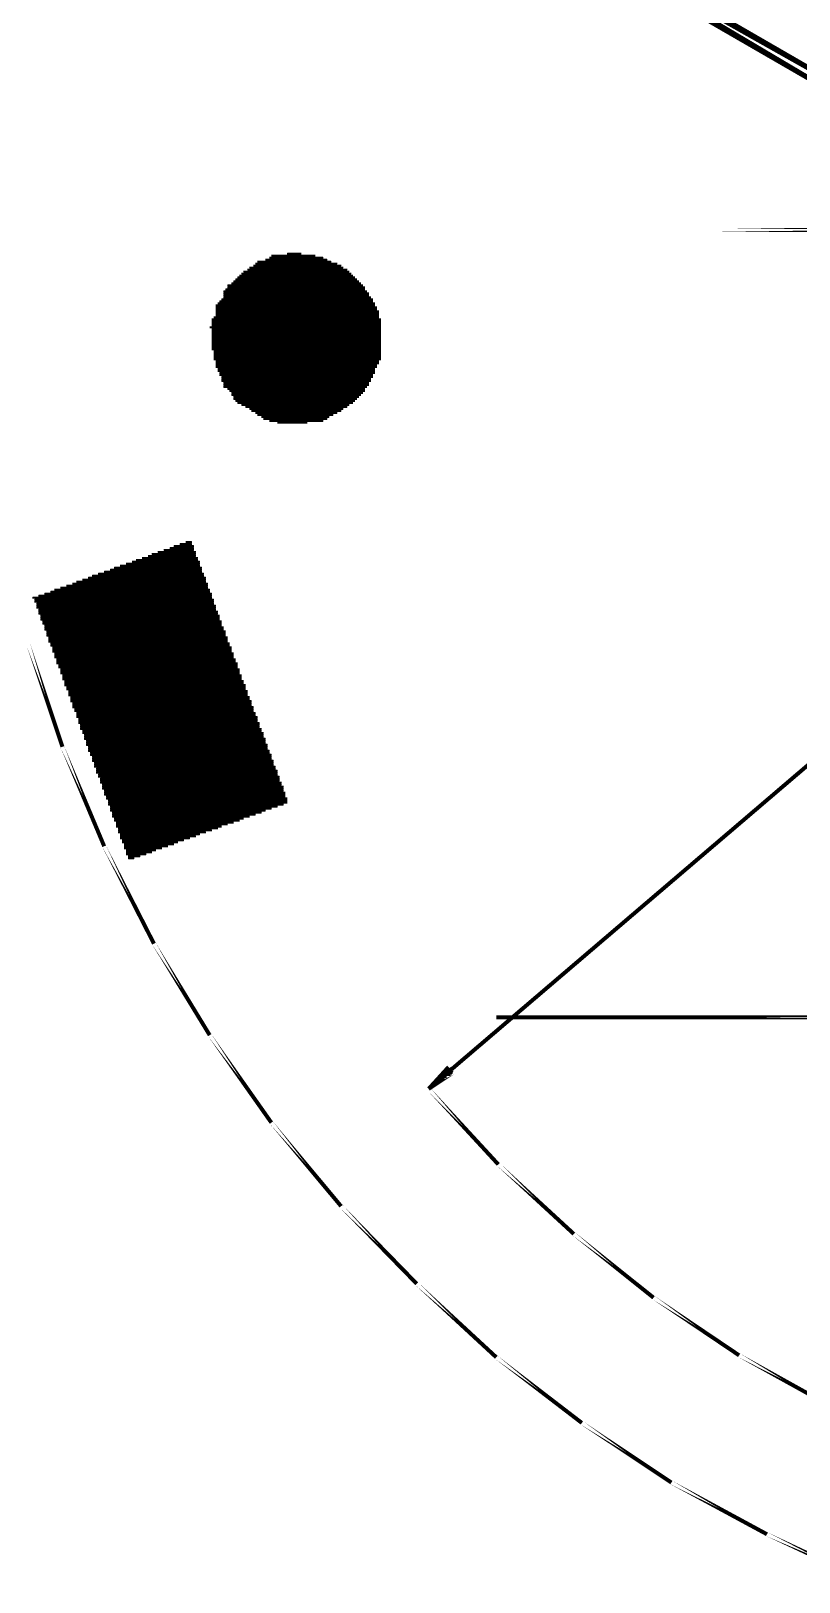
# Model space of a CAD drawing. Extents: x 0 to 359, y 1 to 652.
# Drawn here: x 47.8 to 80.4, y 98.4 to 164.4 of the extents above; entities that cross this region are included whole.
import ezdxf

# ---------------------------------------------------------------- set-up
doc = ezdxf.new("R2010")
doc.units = 0
doc.layers.add('C00-00-00-BLACK', color=7, linetype='CONTINUOUS')
doc.layers.add('CFF-FF-FF-WHITE', color=7, linetype='CONTINUOUS')

msp = doc.modelspace()

# ---------------------------------------------------------------- linework, layer by layer
at = {"layer": 'C00-00-00-BLACK'}
for points, const_width in [([(150.199, 192.447), (64.685, 119.379), (150.199, 192.447)], 0.1693), ([(97.9593, 152.739), (51.985, 179.324), (97.9593, 152.739)], 0.5927), ([(77.046, 155.955), (88.9, 155.955), (77.046, 155.955)], 0.1693), ([(47.6677, 138.261), (49.1063, 133.943), (47.6677, 138.261)], 0.1693), ([(49.1063, 133.943), (50.884, 129.709), (49.1063, 133.943)], 0.1693), ([(50.884, 129.709), (53.0006, 125.561), (50.884, 129.709)], 0.1693), ([(53.0006, 125.561), (55.3724, 121.666), (53.0006, 125.561)], 0.1693), ([(89.323, 122.428), (67.564, 122.428), (89.323, 122.428)], 0.1693), ([(55.3724, 121.666), (57.996, 117.941), (55.3724, 121.666)], 0.1693), ([(64.685, 119.379), (65.5327, 120.311), (64.685, 119.379)], 0.1693), ([(65.5327, 120.311), (65.5327, 120.142), (65.5327, 120.311)], 0.1693), ([(65.5327, 120.142), (65.7006, 120.057), (65.5327, 120.142)], 0.1693), ([(65.7006, 120.057), (64.685, 119.379), (65.7006, 120.057)], 0.1693), ([(64.685, 119.379), (67.6494, 116.163), (64.685, 119.379)], 0.1693), ([(64.7707, 119.465), (64.8547, 119.465), (64.7707, 119.465)], 0.0931), ([(57.996, 117.941), (60.9604, 114.384), (57.996, 117.941)], 0.1693), ([(67.6494, 116.163), (70.8656, 113.199), (67.6494, 116.163)], 0.1693), ([(60.9604, 114.384), (64.178, 111.082), (60.9604, 114.384)], 0.1693), ([(70.8656, 113.199), (74.2527, 110.49), (70.8656, 113.199)], 0.1693), ([(64.178, 111.082), (67.564, 107.95), (64.178, 111.082)], 0.1693), ([(74.2527, 110.49), (77.8937, 108.034), (74.2527, 110.49)], 0.1693), ([(67.564, 107.95), (71.2047, 105.155), (67.564, 107.95)], 0.1693), ([(77.8937, 108.034), (81.704, 105.917), (77.8937, 108.034)], 0.1693), ([(71.2047, 105.155), (75.015, 102.616), (71.2047, 105.155)], 0.1693), ([(75.015, 102.616), (79.0787, 100.415), (75.015, 102.616)], 0.1693), ([(79.0787, 100.415), (83.228, 98.4677), (79.0787, 100.415)], 0.1693)]:
    msp.add_lwpolyline(points, close=True, dxfattribs=dict(at, const_width=const_width))
at = {"layer": 'C00-00-00-BLACK', "const_width": 0.0931}
for points in [[(64.8547, 119.549), (64.9386, 119.549)], [(64.9386, 119.634), (65.1083, 119.634)], [(65.024, 119.718), (65.1937, 119.718)], [(65.1083, 119.804), (65.363, 119.804)], [(65.1937, 119.888), (65.4473, 119.888)], [(65.2776, 119.972), (65.6167, 119.972)], [(65.363, 120.057), (65.7006, 120.057)], [(65.4473, 120.142), (65.5327, 120.142)]]:
    msp.add_lwpolyline(points, dxfattribs=at)
at = {"layer": 'C00-00-00-BLACK'}
for points in [[(64.8547, 119.549), (64.9386, 119.549)], [(64.9386, 119.634), (65.1083, 119.634)], [(65.024, 119.718), (65.1937, 119.718)], [(65.1083, 119.804), (65.363, 119.804)], [(65.1937, 119.888), (65.4473, 119.888)], [(65.2776, 119.972), (65.6167, 119.972)], [(65.363, 120.057), (65.7006, 120.057)], [(65.4473, 120.142), (65.5327, 120.142)], [(64.7707, 119.465), (64.8547, 119.465), (64.7707, 119.465)]]:
    msp.add_lwpolyline(points, close=True, dxfattribs=at)
at = {"layer": 'CFF-FF-FF-WHITE', "const_width": 0.0931}
for points in [[(57.3193, 154.517), (60.7907, 154.517)], [(57.4036, 154.601), (60.5374, 154.601)], [(57.7427, 154.686), (60.3677, 154.686)], [(57.912, 154.77), (60.1984, 154.77)], [(57.996, 154.856), (59.8593, 154.856)], [(58.674, 154.94), (59.2667, 154.94)], [(56.472, 153.839), (61.637, 153.839)], [(56.5573, 153.924), (61.5527, 153.924)], [(56.6416, 154.008), (61.4673, 154.008)], [(56.727, 154.094), (61.3833, 154.094)], [(56.811, 154.178), (61.2994, 154.178)], [(56.9807, 154.263), (61.214, 154.263)], [(57.066, 154.347), (61.0443, 154.347)], [(57.234, 154.433), (60.9604, 154.433)], [(55.965, 153.332), (62.0614, 153.332)], [(55.965, 153.246), (62.1453, 153.246)], [(56.049, 153.416), (61.976, 153.416)], [(56.1344, 153.585), (61.8917, 153.585)], [(56.1344, 153.501), (61.976, 153.501)], [(56.304, 153.671), (61.8063, 153.671)], [(56.388, 153.755), (61.7224, 153.755)], [(55.626, 152.739), (62.399, 152.739)], [(55.626, 152.654), (62.4844, 152.654)], [(55.626, 152.569), (62.4844, 152.569)], [(55.7114, 152.823), (62.399, 152.823)], [(55.7953, 152.908), (62.315, 152.908)], [(55.8793, 152.993), (62.315, 152.993)], [(55.965, 153.162), (62.1453, 153.162)], [(55.965, 153.078), (62.2293, 153.078)], [(55.4563, 152.146), (62.654, 152.146)], [(55.4563, 152.061), (62.654, 152.061)], [(55.4563, 151.977), (62.654, 151.977)], [(55.4563, 151.892), (62.654, 151.892)], [(55.5417, 152.231), (62.5683, 152.231)], [(55.626, 152.484), (62.5683, 152.484)], [(55.626, 152.4), (62.5683, 152.4)], [(55.626, 152.316), (62.5683, 152.316)], [(55.3724, 151.807), (62.654, 151.807)], [(55.4563, 151.722), (62.654, 151.722)], [(55.4563, 151.638), (62.654, 151.638)], [(55.4563, 151.554), (62.654, 151.554)], [(55.4563, 151.468), (62.654, 151.468)], [(55.4563, 151.384), (62.654, 151.384)], [(55.4563, 151.299), (62.654, 151.299)], [(55.4563, 151.215), (62.654, 151.215)], [(55.4563, 151.129), (62.654, 151.129)], [(55.4563, 151.045), (62.654, 151.045)], [(55.4563, 150.961), (62.654, 150.961)], [(55.4563, 150.876), (62.654, 150.876)], [(55.5417, 150.792), (62.654, 150.792)], [(55.5417, 150.706), (62.654, 150.706)], [(55.5417, 150.622), (62.654, 150.622)], [(55.5417, 150.537), (62.654, 150.537)], [(55.5417, 150.453), (62.654, 150.453)], [(55.626, 150.367), (62.5683, 150.367)], [(55.626, 150.283), (62.5683, 150.283)], [(55.626, 150.199), (62.4844, 150.199)], [(55.626, 150.114), (62.4844, 150.114)], [(55.7114, 150.03), (62.399, 150.03)], [(55.7114, 149.944), (62.399, 149.944)], [(55.7953, 149.86), (62.399, 149.86)], [(55.7953, 149.775), (62.315, 149.775)], [(55.8793, 149.691), (62.315, 149.691)], [(55.8793, 149.605), (62.2293, 149.605)], [(55.8793, 149.521), (62.2293, 149.521)], [(55.965, 149.437), (62.1453, 149.437)], [(55.965, 149.352), (62.1453, 149.352)], [(55.965, 149.268), (62.0614, 149.268)], [(56.1344, 149.182), (61.976, 149.182)], [(56.2183, 149.098), (61.976, 149.098)], [(56.304, 149.013), (61.8917, 149.013)], [(56.304, 148.929), (61.8063, 148.929)], [(56.388, 148.845), (61.7224, 148.845)], [(56.388, 148.759), (61.637, 148.759)], [(56.472, 148.675), (61.5527, 148.675)], [(56.5573, 148.59), (61.4673, 148.59)], [(56.727, 148.506), (61.2994, 148.506)], [(56.8964, 148.42), (61.214, 148.42)], [(57.066, 148.336), (61.0443, 148.336)], [(57.15, 148.251), (60.9604, 148.251)], [(57.3193, 148.167), (60.7907, 148.167)], [(57.4036, 148.083), (60.6213, 148.083)], [(57.573, 147.997), (60.4516, 147.997)], [(57.6584, 147.913), (60.3677, 147.913)], [(57.912, 147.828), (60.1984, 147.828)], [(54.3553, 142.663), (54.6104, 142.663)], [(52.4937, 141.986), (54.864, 141.986)], [(52.7473, 142.07), (54.7797, 142.07)], [(52.9167, 142.156), (54.7797, 142.156)], [(53.1703, 142.24), (54.7797, 142.24)], [(53.425, 142.325), (54.6943, 142.325)], [(53.6787, 142.409), (54.6943, 142.409)], [(53.8484, 142.495), (54.6943, 142.495)], [(54.1016, 142.579), (54.6104, 142.579)], [(50.6307, 141.308), (55.1173, 141.308)], [(50.884, 141.394), (55.0333, 141.394)], [(51.139, 141.478), (55.0333, 141.478)], [(51.3084, 141.563), (55.0333, 141.563)], [(51.562, 141.647), (54.9494, 141.647)], [(51.8156, 141.733), (54.9494, 141.733)], [(52.0707, 141.817), (54.9494, 141.817)], [(52.2386, 141.901), (54.864, 141.901)], [(48.7673, 140.632), (55.3724, 140.632)], [(49.0224, 140.716), (55.287, 140.716)], [(49.276, 140.801), (55.287, 140.801)], [(49.5293, 140.885), (55.287, 140.885)], [(49.699, 140.971), (55.2027, 140.971)], [(49.954, 141.055), (55.2027, 141.055)], [(50.2073, 141.139), (55.2027, 141.139)], [(50.377, 141.224), (55.1173, 141.224)], [(47.8374, 140.293), (55.4563, 140.293)], [(47.9213, 140.208), (55.5417, 140.208)], [(47.9213, 140.123), (55.5417, 140.123)], [(48.0053, 140.039), (55.5417, 140.039)], [(48.0907, 140.378), (55.4563, 140.378)], [(48.3443, 140.462), (55.4563, 140.462)], [(48.5994, 140.546), (55.3724, 140.546)], [(48.0053, 139.954), (55.626, 139.954)], [(48.0053, 139.869), (55.626, 139.869)], [(48.0907, 139.784), (55.626, 139.784)], [(48.0907, 139.7), (55.7114, 139.7)], [(48.0907, 139.616), (55.7114, 139.616)], [(48.175, 139.531), (55.7953, 139.531)], [(48.175, 139.446), (55.7953, 139.446)], [(48.175, 139.361), (55.7953, 139.361)], [(48.2604, 139.277), (55.8793, 139.277)], [(48.2604, 139.192), (55.8793, 139.192)], [(48.3443, 139.107), (55.8793, 139.107)], [(48.3443, 139.022), (55.965, 139.022)], [(48.3443, 138.938), (55.965, 138.938)], [(48.4297, 138.854), (56.049, 138.854)], [(48.4297, 138.768), (56.049, 138.768)], [(48.4297, 138.684), (56.049, 138.684)], [(48.514, 138.599), (56.1344, 138.599)], [(48.514, 138.515), (56.1344, 138.515)], [(48.514, 138.429), (56.1344, 138.429)], [(48.5994, 138.345), (56.2183, 138.345)], [(48.5994, 138.261), (56.2183, 138.261)], [(48.6833, 138.176), (56.304, 138.176)], [(48.6833, 138.092), (56.304, 138.092)], [(48.6833, 138.006), (56.304, 138.006)], [(48.7673, 137.922), (56.388, 137.922)], [(48.7673, 137.837), (56.388, 137.837)], [(48.7673, 137.753), (56.388, 137.753)], [(48.8527, 137.667), (56.472, 137.667)], [(48.8527, 137.583), (56.472, 137.583)], [(48.8527, 137.499), (56.5573, 137.499)], [(48.937, 137.414), (56.5573, 137.414)], [(48.937, 137.33), (56.5573, 137.33)], [(49.0224, 137.244), (56.6416, 137.244)], [(49.0224, 137.16), (56.6416, 137.16)], [(49.0224, 137.075), (56.6416, 137.075)], [(49.1063, 136.991), (56.727, 136.991)], [(49.1063, 136.905), (56.727, 136.905)], [(49.1063, 136.821), (56.727, 136.821)], [(49.1917, 136.737), (56.811, 136.737)], [(49.1917, 136.652), (56.811, 136.652)], [(49.1917, 136.568), (56.8964, 136.568)], [(49.276, 136.482), (56.8964, 136.482)], [(49.276, 136.398), (56.8964, 136.398)], [(49.3614, 136.313), (56.9807, 136.313)], [(49.3614, 136.229), (56.9807, 136.229)], [(49.3614, 136.145), (56.9807, 136.145)], [(49.4453, 136.059), (57.066, 136.059)], [(49.4453, 135.975), (57.066, 135.975)], [(49.4453, 135.89), (57.15, 135.89)], [(49.5293, 135.806), (57.15, 135.806)], [(49.5293, 135.72), (57.15, 135.72)], [(49.5293, 135.636), (57.234, 135.636)], [(49.615, 135.551), (57.234, 135.551)], [(49.615, 135.467), (57.234, 135.467)], [(49.699, 135.383), (57.3193, 135.383)], [(49.699, 135.297), (57.3193, 135.297)], [(49.699, 135.213), (57.4036, 135.213)], [(49.7844, 135.128), (57.4036, 135.128)], [(49.7844, 135.044), (57.4036, 135.044)], [(49.7844, 134.958), (57.489, 134.958)], [(49.8683, 134.874), (57.489, 134.874)], [(49.8683, 134.789), (57.489, 134.789)], [(49.8683, 134.705), (57.573, 134.705)], [(49.954, 134.621), (57.573, 134.621)], [(49.954, 134.535), (57.6584, 134.535)], [(50.038, 134.451), (57.6584, 134.451)], [(50.038, 134.366), (57.6584, 134.366)], [(50.038, 134.282), (57.7427, 134.282)], [(50.122, 134.196), (57.7427, 134.196)], [(50.122, 134.112), (57.7427, 134.112)], [(50.122, 134.028), (57.828, 134.028)], [(50.2073, 133.943), (57.828, 133.943)], [(50.2073, 133.858), (57.828, 133.858)], [(50.2073, 133.773), (57.912, 133.773)], [(50.2916, 133.689), (57.912, 133.689)], [(50.2916, 133.604), (57.996, 133.604)], [(50.377, 133.519), (57.996, 133.519)], [(50.377, 133.434), (57.996, 133.434)], [(50.377, 133.35), (58.0817, 133.35)], [(50.461, 133.266), (58.0817, 133.266)], [(50.461, 133.181), (58.0817, 133.181)], [(50.461, 133.096), (58.1656, 133.096)], [(50.5464, 133.011), (58.1656, 133.011)], [(50.5464, 132.927), (58.251, 132.927)], [(50.5464, 132.842), (58.251, 132.842)], [(50.6307, 132.757), (58.251, 132.757)], [(50.6307, 132.672), (58.335, 132.672)], [(50.716, 132.588), (58.335, 132.588)], [(50.716, 132.504), (58.335, 132.504)], [(50.716, 132.418), (58.4207, 132.418)], [(50.8, 132.334), (58.4207, 132.334)], [(50.8, 132.249), (58.5047, 132.249)], [(50.8, 132.165), (58.5047, 132.165)], [(50.884, 132.079), (58.5047, 132.079)], [(50.884, 131.995), (58.5886, 131.995)], [(50.884, 131.911), (58.5886, 131.911)], [(50.9693, 131.826), (58.5886, 131.826)], [(50.9693, 131.742), (58.674, 131.742)], [(51.0536, 131.656), (58.674, 131.656)], [(51.0536, 131.572), (58.674, 131.572)], [(51.0536, 131.487), (58.5047, 131.487)], [(51.139, 131.403), (58.251, 131.403)], [(51.139, 131.317), (57.996, 131.317)], [(51.139, 131.233), (57.7427, 131.233)], [(51.223, 131.149), (57.573, 131.149)], [(51.223, 131.064), (57.3193, 131.064)], [(51.223, 130.98), (57.066, 130.98)], [(51.3084, 130.894), (56.811, 130.894)], [(51.3084, 130.81), (56.6416, 130.81)], [(51.3927, 130.725), (56.388, 130.725)], [(51.3927, 130.641), (56.1344, 130.641)], [(51.3927, 130.555), (55.8793, 130.555)], [(51.478, 130.471), (55.7114, 130.471)], [(51.478, 130.387), (55.4563, 130.387)], [(51.478, 130.302), (55.2027, 130.302)], [(51.562, 130.218), (54.9494, 130.218)], [(51.562, 130.132), (54.7797, 130.132)], [(51.562, 130.048), (54.525, 130.048)], [(51.646, 129.963), (54.2713, 129.963)], [(51.646, 129.879), (54.0177, 129.879)], [(51.7317, 129.795), (53.8484, 129.795)], [(51.7317, 129.709), (53.5947, 129.709)], [(51.7317, 129.625), (53.3396, 129.625)], [(51.8156, 129.54), (53.086, 129.54)], [(51.8156, 129.456), (52.9167, 129.456)], [(51.8156, 129.37), (52.663, 129.37)], [(51.901, 129.286), (52.4083, 129.286)]]:
    msp.add_lwpolyline(points, dxfattribs=at)
at = {"layer": 'CFF-FF-FF-WHITE'}
for points in [[(57.4036, 154.601), (60.5374, 154.601)], [(57.7427, 154.686), (60.3677, 154.686)], [(57.912, 154.77), (60.1984, 154.77)], [(57.996, 154.856), (59.8593, 154.856)], [(58.674, 154.94), (59.2667, 154.94)], [(56.5573, 153.924), (61.5527, 153.924)], [(56.6416, 154.008), (61.4673, 154.008)], [(56.727, 154.094), (61.3833, 154.094)], [(56.811, 154.178), (61.2994, 154.178)], [(56.9807, 154.263), (61.214, 154.263)], [(57.066, 154.347), (61.0443, 154.347)], [(57.234, 154.433), (60.9604, 154.433)], [(57.3193, 154.517), (60.7907, 154.517)], [(55.965, 153.332), (62.0614, 153.332)], [(55.965, 153.246), (62.1453, 153.246)], [(56.049, 153.416), (61.976, 153.416)], [(56.1344, 153.585), (61.8917, 153.585)], [(56.1344, 153.501), (61.976, 153.501)], [(56.304, 153.671), (61.8063, 153.671)], [(56.388, 153.755), (61.7224, 153.755)], [(56.472, 153.839), (61.637, 153.839)], [(55.626, 152.739), (62.399, 152.739)], [(55.626, 152.654), (62.4844, 152.654)], [(55.626, 152.569), (62.4844, 152.569)], [(55.7114, 152.823), (62.399, 152.823)], [(55.7953, 152.908), (62.315, 152.908)], [(55.8793, 152.993), (62.315, 152.993)], [(55.965, 153.162), (62.1453, 153.162)], [(55.965, 153.078), (62.2293, 153.078)], [(55.4563, 152.146), (62.654, 152.146)], [(55.4563, 152.061), (62.654, 152.061)], [(55.4563, 151.977), (62.654, 151.977)], [(55.4563, 151.892), (62.654, 151.892)], [(55.5417, 152.231), (62.5683, 152.231)], [(55.626, 152.484), (62.5683, 152.484)], [(55.626, 152.4), (62.5683, 152.4)], [(55.626, 152.316), (62.5683, 152.316)], [(55.3724, 151.807), (62.654, 151.807)], [(55.4563, 151.722), (62.654, 151.722)], [(55.4563, 151.638), (62.654, 151.638)], [(55.4563, 151.554), (62.654, 151.554)], [(55.4563, 151.468), (62.654, 151.468)], [(55.4563, 151.384), (62.654, 151.384)], [(55.4563, 151.299), (62.654, 151.299)], [(55.4563, 151.215), (62.654, 151.215)], [(55.4563, 151.129), (62.654, 151.129)], [(55.4563, 151.045), (62.654, 151.045)], [(55.4563, 150.961), (62.654, 150.961)], [(55.4563, 150.876), (62.654, 150.876)], [(55.5417, 150.792), (62.654, 150.792)], [(55.5417, 150.706), (62.654, 150.706)], [(55.5417, 150.622), (62.654, 150.622)], [(55.5417, 150.537), (62.654, 150.537)], [(55.5417, 150.453), (62.654, 150.453)], [(55.626, 150.367), (62.5683, 150.367)], [(55.626, 150.283), (62.5683, 150.283)], [(55.626, 150.199), (62.4844, 150.199)], [(55.626, 150.114), (62.4844, 150.114)], [(55.7114, 150.03), (62.399, 150.03)], [(55.7114, 149.944), (62.399, 149.944)], [(55.7953, 149.86), (62.399, 149.86)], [(55.7953, 149.775), (62.315, 149.775)], [(55.8793, 149.691), (62.315, 149.691)], [(55.8793, 149.605), (62.2293, 149.605)], [(55.8793, 149.521), (62.2293, 149.521)], [(55.965, 149.437), (62.1453, 149.437)], [(55.965, 149.352), (62.1453, 149.352)], [(55.965, 149.268), (62.0614, 149.268)], [(56.1344, 149.182), (61.976, 149.182)], [(56.2183, 149.098), (61.976, 149.098)], [(56.304, 149.013), (61.8917, 149.013)], [(56.304, 148.929), (61.8063, 148.929)], [(56.388, 148.845), (61.7224, 148.845)], [(56.388, 148.759), (61.637, 148.759)], [(56.472, 148.675), (61.5527, 148.675)], [(56.5573, 148.59), (61.4673, 148.59)], [(56.727, 148.506), (61.2994, 148.506)], [(56.8964, 148.42), (61.214, 148.42)], [(57.066, 148.336), (61.0443, 148.336)], [(57.15, 148.251), (60.9604, 148.251)], [(57.3193, 148.167), (60.7907, 148.167)], [(57.4036, 148.083), (60.6213, 148.083)], [(57.573, 147.997), (60.4516, 147.997)], [(57.6584, 147.913), (60.3677, 147.913)], [(57.912, 147.828), (60.1984, 147.828)], [(58.251, 147.744), (59.5203, 147.744), (58.251, 147.744)], [(54.3553, 142.663), (54.6104, 142.663)], [(52.4937, 141.986), (54.864, 141.986)], [(52.7473, 142.07), (54.7797, 142.07)], [(52.9167, 142.156), (54.7797, 142.156)], [(53.1703, 142.24), (54.7797, 142.24)], [(53.425, 142.325), (54.6943, 142.325)], [(53.6787, 142.409), (54.6943, 142.409)], [(53.8484, 142.495), (54.6943, 142.495)], [(54.1016, 142.579), (54.6104, 142.579)], [(50.884, 141.394), (55.0333, 141.394)], [(51.139, 141.478), (55.0333, 141.478)], [(51.3084, 141.563), (55.0333, 141.563)], [(51.562, 141.647), (54.9494, 141.647)], [(51.8156, 141.733), (54.9494, 141.733)], [(52.0707, 141.817), (54.9494, 141.817)], [(52.2386, 141.901), (54.864, 141.901)], [(49.0224, 140.716), (55.287, 140.716)], [(49.276, 140.801), (55.287, 140.801)], [(49.5293, 140.885), (55.287, 140.885)], [(49.699, 140.971), (55.2027, 140.971)], [(49.954, 141.055), (55.2027, 141.055)], [(50.2073, 141.139), (55.2027, 141.139)], [(50.377, 141.224), (55.1173, 141.224)], [(50.6307, 141.308), (55.1173, 141.308)], [(47.8374, 140.293), (55.4563, 140.293)], [(47.9213, 140.208), (55.5417, 140.208)], [(47.9213, 140.123), (55.5417, 140.123)], [(48.0053, 140.039), (55.5417, 140.039)], [(48.0907, 140.378), (55.4563, 140.378)], [(48.3443, 140.462), (55.4563, 140.462)], [(48.5994, 140.546), (55.3724, 140.546)], [(48.7673, 140.632), (55.3724, 140.632)], [(48.0053, 139.954), (55.626, 139.954)], [(48.0053, 139.869), (55.626, 139.869)], [(48.0907, 139.784), (55.626, 139.784)], [(48.0907, 139.7), (55.7114, 139.7)], [(48.0907, 139.616), (55.7114, 139.616)], [(48.175, 139.531), (55.7953, 139.531)], [(48.175, 139.446), (55.7953, 139.446)], [(48.175, 139.361), (55.7953, 139.361)], [(48.2604, 139.277), (55.8793, 139.277)], [(48.2604, 139.192), (55.8793, 139.192)], [(48.3443, 139.107), (55.8793, 139.107)], [(48.3443, 139.022), (55.965, 139.022)], [(48.3443, 138.938), (55.965, 138.938)], [(48.4297, 138.854), (56.049, 138.854)], [(48.4297, 138.768), (56.049, 138.768)], [(48.4297, 138.684), (56.049, 138.684)], [(48.514, 138.599), (56.1344, 138.599)], [(48.514, 138.515), (56.1344, 138.515)], [(48.514, 138.429), (56.1344, 138.429)], [(48.5994, 138.345), (56.2183, 138.345)], [(48.5994, 138.261), (56.2183, 138.261)], [(48.6833, 138.176), (56.304, 138.176)], [(48.6833, 138.092), (56.304, 138.092)], [(48.6833, 138.006), (56.304, 138.006)], [(48.7673, 137.922), (56.388, 137.922)], [(48.7673, 137.837), (56.388, 137.837)], [(48.7673, 137.753), (56.388, 137.753)], [(48.8527, 137.667), (56.472, 137.667)], [(48.8527, 137.583), (56.472, 137.583)], [(48.8527, 137.499), (56.5573, 137.499)], [(48.937, 137.414), (56.5573, 137.414)], [(48.937, 137.33), (56.5573, 137.33)], [(49.0224, 137.244), (56.6416, 137.244)], [(49.0224, 137.16), (56.6416, 137.16)], [(49.0224, 137.075), (56.6416, 137.075)], [(49.1063, 136.991), (56.727, 136.991)], [(49.1063, 136.905), (56.727, 136.905)], [(49.1063, 136.821), (56.727, 136.821)], [(49.1917, 136.737), (56.811, 136.737)], [(49.1917, 136.652), (56.811, 136.652)], [(49.1917, 136.568), (56.8964, 136.568)], [(49.276, 136.482), (56.8964, 136.482)], [(49.276, 136.398), (56.8964, 136.398)], [(49.3614, 136.313), (56.9807, 136.313)], [(49.3614, 136.229), (56.9807, 136.229)], [(49.3614, 136.145), (56.9807, 136.145)], [(49.4453, 136.059), (57.066, 136.059)], [(49.4453, 135.975), (57.066, 135.975)], [(49.4453, 135.89), (57.15, 135.89)], [(49.5293, 135.806), (57.15, 135.806)], [(49.5293, 135.72), (57.15, 135.72)], [(49.5293, 135.636), (57.234, 135.636)], [(49.615, 135.551), (57.234, 135.551)], [(49.615, 135.467), (57.234, 135.467)], [(49.699, 135.383), (57.3193, 135.383)], [(49.699, 135.297), (57.3193, 135.297)], [(49.699, 135.213), (57.4036, 135.213)], [(49.7844, 135.128), (57.4036, 135.128)], [(49.7844, 135.044), (57.4036, 135.044)], [(49.7844, 134.958), (57.489, 134.958)], [(49.8683, 134.874), (57.489, 134.874)], [(49.8683, 134.789), (57.489, 134.789)], [(49.8683, 134.705), (57.573, 134.705)], [(49.954, 134.621), (57.573, 134.621)], [(49.954, 134.535), (57.6584, 134.535)], [(50.038, 134.451), (57.6584, 134.451)], [(50.038, 134.366), (57.6584, 134.366)], [(50.038, 134.282), (57.7427, 134.282)], [(50.122, 134.196), (57.7427, 134.196)], [(50.122, 134.112), (57.7427, 134.112)], [(50.122, 134.028), (57.828, 134.028)], [(50.2073, 133.943), (57.828, 133.943)], [(50.2073, 133.858), (57.828, 133.858)], [(50.2073, 133.773), (57.912, 133.773)], [(50.2916, 133.689), (57.912, 133.689)], [(50.2916, 133.604), (57.996, 133.604)], [(50.377, 133.519), (57.996, 133.519)], [(50.377, 133.434), (57.996, 133.434)], [(50.377, 133.35), (58.0817, 133.35)], [(50.461, 133.266), (58.0817, 133.266)], [(50.461, 133.181), (58.0817, 133.181)], [(50.461, 133.096), (58.1656, 133.096)], [(50.5464, 133.011), (58.1656, 133.011)], [(50.5464, 132.927), (58.251, 132.927)], [(50.5464, 132.842), (58.251, 132.842)], [(50.6307, 132.757), (58.251, 132.757)], [(50.6307, 132.672), (58.335, 132.672)], [(50.716, 132.588), (58.335, 132.588)], [(50.716, 132.504), (58.335, 132.504)], [(50.716, 132.418), (58.4207, 132.418)], [(50.8, 132.334), (58.4207, 132.334)], [(50.8, 132.249), (58.5047, 132.249)], [(50.8, 132.165), (58.5047, 132.165)], [(50.884, 132.079), (58.5047, 132.079)], [(50.884, 131.995), (58.5886, 131.995)], [(50.884, 131.911), (58.5886, 131.911)], [(50.9693, 131.826), (58.5886, 131.826)], [(50.9693, 131.742), (58.674, 131.742)], [(51.0536, 131.656), (58.674, 131.656)], [(51.0536, 131.572), (58.674, 131.572)], [(51.0536, 131.487), (58.5047, 131.487)], [(51.139, 131.403), (58.251, 131.403)], [(51.139, 131.317), (57.996, 131.317)], [(51.139, 131.233), (57.7427, 131.233)], [(51.223, 131.149), (57.573, 131.149)], [(51.223, 131.064), (57.3193, 131.064)], [(51.223, 130.98), (57.066, 130.98)], [(51.3084, 130.894), (56.811, 130.894)], [(51.3084, 130.81), (56.6416, 130.81)], [(51.3927, 130.725), (56.388, 130.725)], [(51.3927, 130.641), (56.1344, 130.641)], [(51.3927, 130.555), (55.8793, 130.555)], [(51.478, 130.471), (55.7114, 130.471)], [(51.478, 130.387), (55.4563, 130.387)], [(51.478, 130.302), (55.2027, 130.302)], [(51.562, 130.218), (54.9494, 130.218)], [(51.562, 130.132), (54.7797, 130.132)], [(51.562, 130.048), (54.525, 130.048)], [(51.646, 129.963), (54.2713, 129.963)], [(51.646, 129.879), (54.0177, 129.879)], [(51.7317, 129.795), (53.8484, 129.795)], [(51.7317, 129.709), (53.5947, 129.709)], [(51.7317, 129.625), (53.3396, 129.625)], [(51.8156, 129.54), (53.086, 129.54)], [(51.8156, 129.456), (52.9167, 129.456)], [(51.8156, 129.37), (52.663, 129.37)], [(51.901, 129.286), (52.4083, 129.286)], [(51.901, 129.201), (52.1547, 129.201), (51.901, 129.201)]]:
    msp.add_lwpolyline(points, close=True, dxfattribs=at)
at = {"layer": 'CFF-FF-FF-WHITE', "const_width": 0.0931}
for points in [[(58.251, 147.744), (59.5203, 147.744), (58.251, 147.744)], [(51.901, 129.201), (52.1547, 129.201), (51.901, 129.201)]]:
    msp.add_lwpolyline(points, close=True, dxfattribs=at)

doc.saveas('drawing.dxf')
